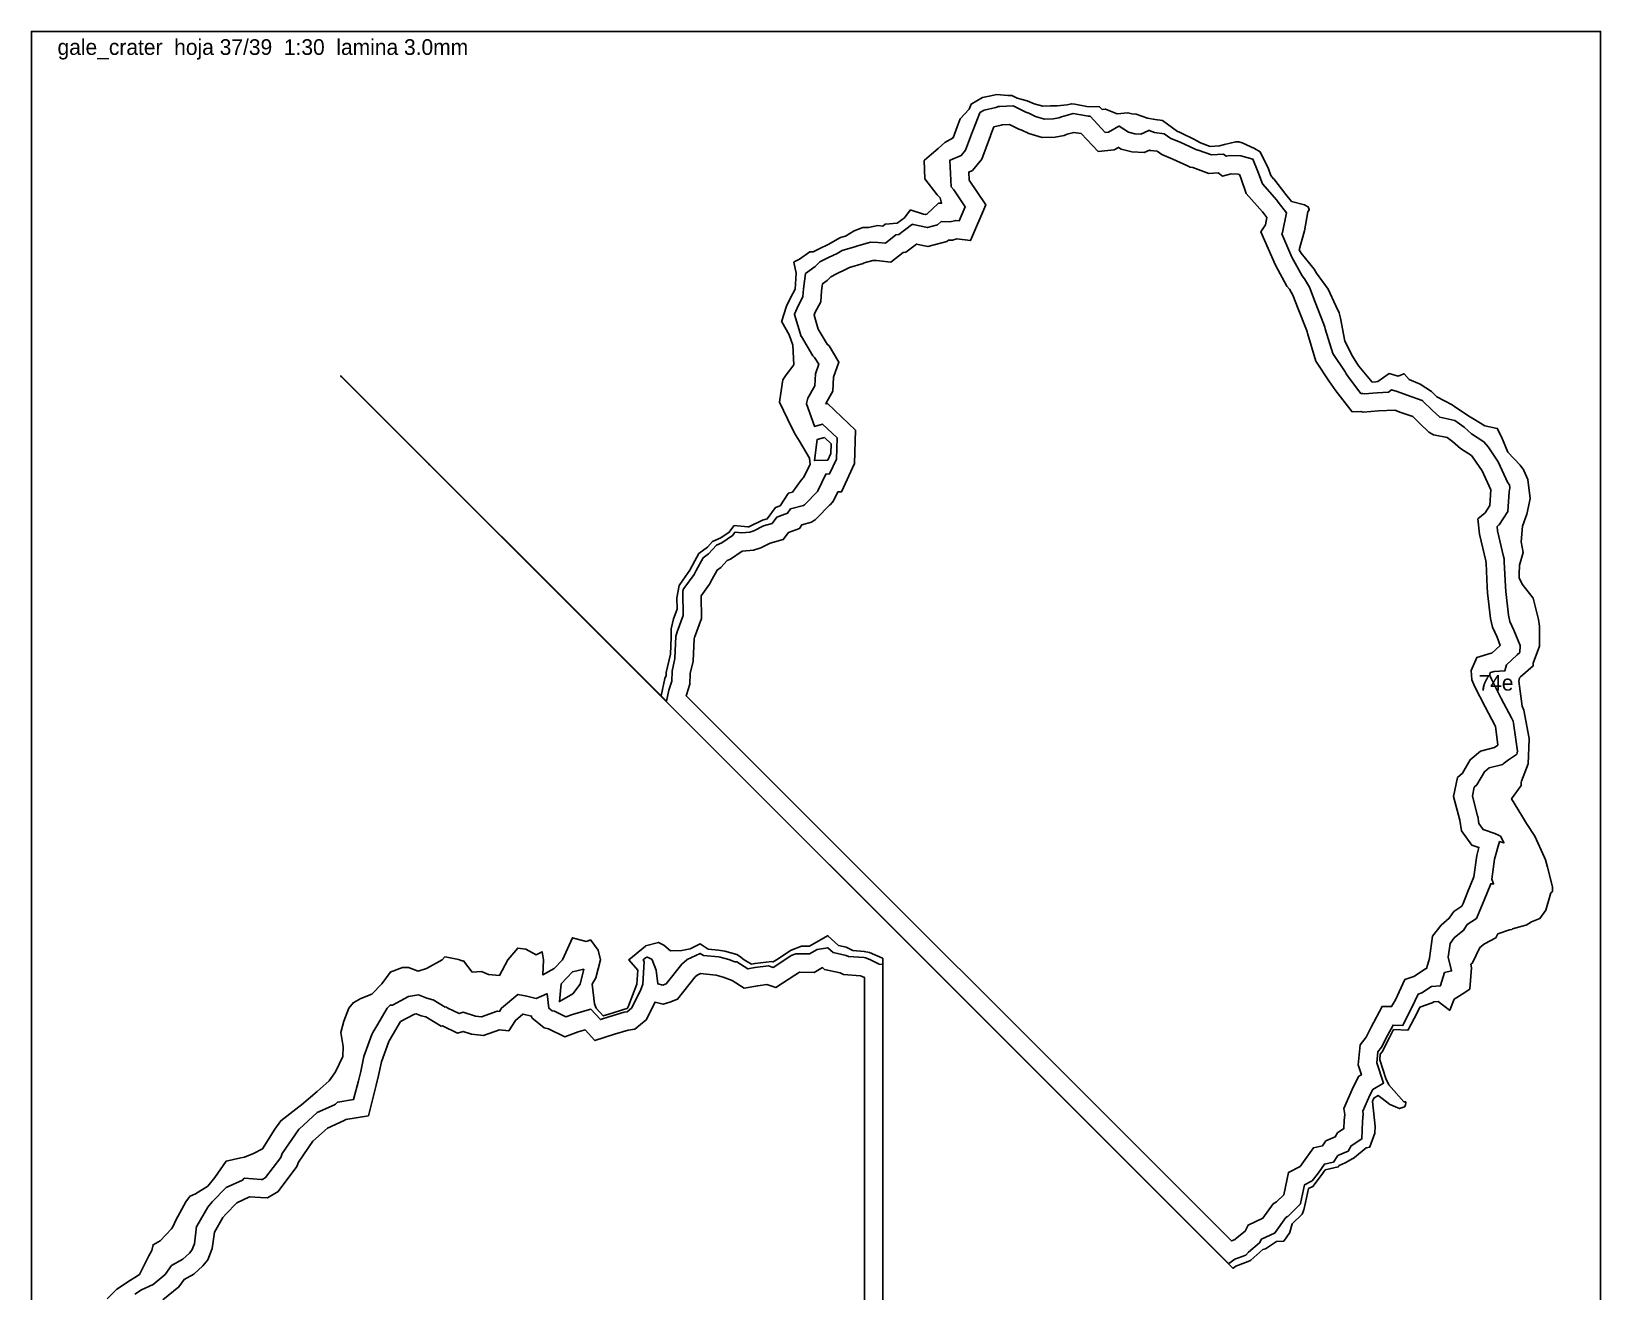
# Model space of a CAD drawing. Header units: millimetres. Extents: x 0 to 600, y 0 to 900.
# Drawn here: x 0 to 600, y 418 to 900 of the extents above; entities that cross this region are included whole.
import ezdxf
from ezdxf.enums import TextEntityAlignment as Align

# ---------------------------------------------------------------- set-up
doc = ezdxf.new("R2010")
doc.units = ezdxf.units.MM
for name, color, linetype in [('CORTE', 1, 'Continuous'), ('GRABADO', 5, 'Continuous'), ('HOJA', 8, 'Continuous')]:
    doc.layers.add(name, color=color, linetype=linetype)

msp = doc.modelspace()

# ---------------------------------------------------------------- linework, layer by layer
at = {"layer": 'CORTE'}
for points in [[(469.81, 853.93), (469.83, 853.91), (469.83, 853.9), (472.99, 847.4), (472.99, 847.4), (473.88, 844.86), (474.99, 843.6), (475, 843.6), (479.7, 837.6), (481.84, 834.89), (486.74, 833.64), (486.75, 833.64), (487.7, 833.13), (488.09, 832.93), (488.09, 832.92), (488.1, 832.92), (488.11, 832.91), (488.12, 832.89), (488.55, 831.83), (488.56, 831.83), (488.56, 831.82), (488.56, 831.81), (488.56, 831.8), (488.55, 831.78), (488.55, 831.77), (488.03, 830.97), (486.73, 823.76), (486.73, 823.76), (484.74, 816.39), (485.51, 815.17), (490.43, 809.03), (490.43, 809.03), (491.34, 807.5), (495.86, 801.36), (495.86, 801.36), (495.87, 801.36), (498.73, 794.99), (500.03, 792.42), (500.03, 792.42), (500.04, 792.41), (500.52, 790.28), (502.24, 781.52), (505.19, 775.77), (506.84, 773.06), (507.6, 772.01), (512.71, 765.9), (514.01, 766), (514.87, 766.04), (519.15, 769.13), (519.17, 769.14), (519.18, 769.14), (519.19, 769.15), (519.19, 769.15), (519.21, 769.14), (519.21, 769.14), (522.61, 768.18), (524.81, 769.01), (524.81, 769.01), (524.83, 769.01), (524.85, 769.01), (524.85, 769.01), (524.87, 769.01), (524.88, 769), (524.89, 768.99), (526.74, 766.8), (531.05, 765.05), (531.06, 765.05), (531.06, 765.05), (535.3, 762.26), (535.3, 762.26), (537.36, 760.26), (543.22, 757.11), (543.4, 757.08), (543.41, 757.08), (543.42, 757.07), (543.43, 757.07), (544.12, 756.56), (549.66, 752.78), (551.17, 751.95), (555.78, 749.19), (560.45, 748.16), (560.46, 748.16), (560.47, 748.15), (560.48, 748.15), (560.48, 748.15), (560.49, 748.13), (560.5, 748.12), (562.04, 744.94), (562.04, 744.93), (564.49, 739.03), (569.18, 734.12), (570.68, 732.13), (570.68, 732.13), (570.69, 732.11), (572.11, 728.56), (572.11, 728.56), (572.11, 728.55), (573.12, 721.42), (573.12, 721.42), (573.12, 721.4), (572.44, 718.34), (571.84, 715.34), (571.84, 715.34), (570.18, 710.73), (569.58, 704.77), (570.34, 700.75), (570.35, 700.74), (570.35, 700.72), (570.35, 700.72), (570.34, 700.71), (568.97, 695.85), (568.81, 692.41), (568.92, 691.04), (569.98, 688.61), (574.16, 683.23), (574.17, 683.22), (574.18, 683.21), (574.18, 683.2), (576.3, 675.08), (576.3, 675.08), (576.57, 672.49), (576.57, 672.49), (576.64, 664.86), (576.64, 664.85), (576.64, 664.85), (576.64, 664.84), (574.26, 658.35), (574.23, 657.41), (574.23, 657.41), (574.23, 657.39), (574.23, 657.38), (574.22, 657.37), (574.22, 657.36), (574.21, 657.35), (569.34, 653.09), (568.99, 652.75), (568.67, 651.47), (570.01, 641.93), (570.69, 640.43), (570.69, 640.43), (570.69, 640.42), (572.69, 629.59), (572.74, 629.38), (572.74, 629.36), (572.74, 629.36), (572.74, 629.36), (572.73, 629.29), (572.3, 619.91), (572.3, 619.9), (572.3, 619.89), (569.7, 613.21), (569.66, 612.69), (569.61, 611.58), (569.61, 611.58), (569.6, 611.56), (569.6, 611.55), (569.6, 611.55), (565.96, 606.55), (569.7, 600.18), (571.66, 597.01), (574.81, 592.18), (578.6, 584.06), (578.94, 583.2), (579.64, 580.35), (581.63, 572.79), (581.63, 572.78), (581.63, 572.77), (581.63, 571.15), (581.63, 571.15), (581.63, 571.13), (581.62, 571.12), (581.62, 571.12), (581.62, 571.11), (581.61, 571.1), (581.01, 570.5), (579, 563.9), (579, 563.89), (579, 563.88), (576.76, 560.75), (576.75, 560.75), (576.75, 560.74), (576.74, 560.73), (576.73, 560.73), (576.73, 560.73), (573.57, 559.39), (571.48, 558.13), (571.47, 558.12), (571.46, 558.12), (566.28, 556.83), (566.09, 556.58), (566.08, 556.57), (566.07, 556.57), (566.07, 556.56), (566.06, 556.56), (565.22, 556.33), (560.71, 554.8), (559.96, 553.34), (559.96, 553.33), (559.95, 553.33), (559.95, 553.32), (559.94, 553.31), (559.93, 553.31), (555.61, 551.04), (553.79, 549.63), (551.04, 543.79), (551.03, 543.79), (551.03, 543.78), (551.02, 543.77), (550.36, 543.25), (550.68, 541.82), (550.68, 541.81), (550.68, 541.81), (550, 533.77), (549.99, 533.76), (549.99, 533.75), (549.98, 533.74), (549.98, 533.73), (549.97, 533.72), (549.97, 533.72), (547.08, 531.78), (547.08, 531.78), (543.99, 529.86), (542.35, 525.68), (542.35, 525.68), (542.34, 525.67), (542.33, 525.66), (542.33, 525.65), (542.32, 525.65), (542.31, 525.64), (542.3, 525.64), (542.29, 525.64), (542.28, 525.63), (542.27, 525.64), (542.26, 525.64), (542.25, 525.64), (542.24, 525.65), (542.23, 525.65), (537.86, 529.02), (536.22, 528.86), (535.55, 528.41), (535.55, 528.41), (535.54, 528.41), (530.92, 526.81), (529.79, 524.38), (529.79, 524.37), (526.49, 518.46), (526.29, 518.01), (526.29, 518), (526.28, 518), (526.28, 517.99), (526.27, 517.98), (526.25, 517.97), (526.23, 517.97), (520.87, 518.21), (519.29, 515.15), (516.47, 509.76), (516.47, 509.76), (516.46, 509.75), (515.76, 508.83), (515.52, 506.66), (517.93, 499.49), (519, 497.09), (524.78, 490.6), (525.47, 490.56), (525.48, 490.56), (525.49, 490.56), (525.5, 490.55), (525.51, 490.55), (525.51, 490.54), (525.52, 490.54), (525.53, 490.53), (525.54, 490.52), (525.54, 490.5), (525.54, 490.49), (525.54, 490.48), (525.43, 489.33), (525.43, 489.32), (525.43, 489.31), (525.06, 488.67), (525.06, 488.66), (525.05, 488.65), (525.04, 488.65), (525.03, 488.64), (523.1, 488.03), (523.09, 488.02), (523.09, 488.02), (523.07, 488.02), (523.06, 488.03), (519.18, 489.77), (519.18, 489.78), (519.17, 489.78), (514.98, 493.01), (513.33, 492.06), (513.15, 491.72), (512.72, 490.75), (513.85, 481.2), (513.85, 481.19), (513.67, 478.6), (513.67, 478.59), (513.66, 478.59), (511.8, 473.35), (511.79, 473.34), (511.78, 473.33), (511.78, 473.33), (511.77, 473.32), (511.76, 473.32), (511.75, 473.31), (510.36, 473.02), (505.9, 469.35), (505.33, 468.95), (505.32, 468.94), (502.34, 467.25), (502.34, 467.25), (500.09, 466.26), (499.7, 465.71), (499.7, 465.71), (499.69, 465.7), (499.68, 465.7), (499.68, 465.69), (499.67, 465.69), (499.66, 465.69), (494.69, 464.62), (493.17, 462.4), (493.16, 462.4), (489.97, 458.25), (489.97, 458.25), (489.96, 458.24), (488.3, 457.4), (487.2, 452.13), (487.2, 452.13), (486.56, 449.32), (486.56, 449.31), (485.87, 447.61), (485.86, 447.6), (485.85, 447.59), (485.85, 447.59), (482.08, 443.92), (481.22, 440.71), (481.22, 440.7), (481.21, 440.69), (478.83, 437.3), (478.82, 437.3), (478.81, 437.28), (478.8, 437.28), (478.78, 437.27), (478.77, 437.27), (476.04, 437.17), (471.82, 434.41), (471.81, 434.4), (470.86, 434.09), (466.29, 430.1), (466.29, 430.1), (465.85, 429.83), (465.84, 429.82), (464.28, 429.2), (460.51, 427.77), (459.48, 427.04), (459.48, 427.04), (459.47, 427.03), (459.46, 427.03), (459.45, 427.03), (459.44, 427.02), (459.42, 427.03), (459.41, 427.03), (459.4, 427.04), (459.39, 427.04), (118.51, 767.92), (118.24, 768.19), (118.35, 768.29), (240.74, 645.9), (242.14, 652.53), (242.14, 652.54), (242.65, 653.69), (242.77, 654.81), (242.77, 654.81), (244.38, 661.81), (244.66, 668.13), (244.59, 671.45), (244.59, 671.46), (245.51, 675.31), (246.9, 679.01), (246.8, 683.35), (246.8, 683.36), (246.8, 683.37), (247.68, 688.09), (247.68, 688.1), (247.68, 688.11), (247.69, 688.11), (249.05, 690.17), (251.76, 693.9), (253.64, 697.46), (255.22, 700.29), (255.22, 700.3), (255.23, 700.31), (258.53, 702.79), (260.47, 704.93), (260.48, 704.93), (260.49, 704.94), (263.67, 706.31), (266.84, 708.42), (268.62, 710.95), (268.63, 710.96), (268.65, 710.97), (268.66, 710.97), (268.67, 710.97), (268.67, 710.97), (268.68, 710.97), (273.93, 710.5), (274.35, 710.53), (274.55, 710.6), (279.59, 713.11), (279.59, 713.12), (279.6, 713.12), (281.38, 713.61), (284.51, 717.92), (284.51, 717.92), (284.52, 717.93), (284.52, 717.93), (284.52, 717.94), (284.53, 717.94), (284.54, 717.94), (286.28, 718.57), (289.36, 723.31), (289.37, 723.32), (289.38, 723.33), (289.39, 723.34), (289.4, 723.34), (289.41, 723.34), (290.96, 723.75), (294.29, 728.34), (294.29, 728.34), (295.2, 729.33), (297.79, 734.37), (297.56, 736.75), (293.64, 743.25), (291.74, 746.28), (291.74, 746.28), (289.08, 751.8), (286.01, 758.15), (286.01, 758.16), (286, 758.18), (286, 758.19), (286.65, 762.51), (286.65, 762.51), (287.37, 766.69), (287.37, 766.69), (287.38, 766.7), (287.38, 766.71), (287.38, 766.72), (288.6, 768.59), (291.49, 772.44), (291.08, 780.02), (289.77, 783.97), (286.88, 788.88), (286.87, 788.88), (286.87, 788.9), (286.87, 788.92), (286.87, 788.93), (288.78, 794.87), (288.78, 794.87), (290.09, 797.85), (290.09, 797.86), (292.05, 801.45), (292.44, 807.58), (291.57, 811.75), (291.57, 811.76), (291.57, 811.77), (291.57, 811.77), (291.57, 811.78), (291.58, 811.79), (291.59, 811.81), (291.59, 811.82), (291.6, 811.83), (293.63, 812.91), (297.67, 815.63), (297.68, 815.63), (297.7, 815.64), (297.7, 815.64), (298.88, 815.69), (302.03, 817.2), (304.12, 818.25), (304.12, 818.25), (304.65, 818.51), (309.33, 821.19), (309.34, 821.19), (309.34, 821.19), (309.35, 821.19), (311.29, 821.74), (314.61, 823.66), (314.62, 823.67), (317.94, 824.96), (317.94, 824.96), (317.95, 824.96), (317.96, 824.96), (320.07, 825.02), (323.65, 825.71), (323.65, 825.71), (323.66, 825.71), (325.61, 825.5), (326.5, 826.21), (326.51, 826.22), (326.52, 826.22), (326.53, 826.23), (326.54, 826.23), (326.54, 826.23), (331.07, 826.66), (333.83, 828.73), (335.95, 831.67), (335.96, 831.68), (335.97, 831.68), (335.97, 831.69), (335.98, 831.69), (336, 831.7), (336.01, 831.7), (336.02, 831.7), (341.14, 830.06), (341.89, 829.91), (342.41, 830.04), (346.85, 834.27), (346.85, 834.28), (346.86, 834.28), (346.87, 834.29), (346.88, 834.29), (346.89, 834.29), (347.99, 834.27), (347.45, 836.35), (346.37, 837.52), (346.36, 837.53), (341.56, 843.55), (341.56, 843.56), (341.55, 843.57), (341.55, 843.59), (341.42, 850.64), (341.42, 850.65), (341.42, 850.66), (341.42, 850.67), (341.43, 850.68), (341.43, 850.69), (341.44, 850.7), (344.19, 853.07), (346.76, 855.25), (349.2, 857.45), (349.21, 857.45), (349.21, 857.45), (352.5, 859.34), (353.94, 863.5), (353.94, 863.5), (355.11, 866.56), (355.11, 866.57), (355.12, 866.58), (358.62, 870.3), (359.35, 872.17), (359.36, 872.18), (359.36, 872.19), (359.37, 872.2), (359.38, 872.2), (359.38, 872.21), (363.66, 874.69), (363.67, 874.7), (366.23, 875.25), (366.23, 875.25), (369.15, 875.81), (369.15, 875.81), (369.15, 875.81), (369.16, 875.81), (373.39, 875.44), (374.82, 875.53), (374.83, 875.53), (374.83, 875.53), (374.84, 875.53), (374.85, 875.52), (376.86, 874.52), (380.77, 873.4), (383.4, 872.32), (386.67, 871.35), (389.72, 871.5), (389.72, 871.5), (392.26, 871.49), (396.02, 871.88), (397.75, 872.34), (397.76, 872.34), (397.78, 872.34), (398.94, 872.15), (403.55, 871.31), (408.4, 871.15), (408.4, 871.15), (408.41, 871.15), (408.42, 871.14), (408.43, 871.14), (408.43, 871.13), (408.44, 871.13), (409.36, 870.15), (410.63, 870.29), (410.64, 870.29), (410.65, 870.29), (410.66, 870.29), (410.66, 870.29), (415.21, 868.42), (419.24, 868.9), (419.25, 868.91), (419.26, 868.9), (419.26, 868.9), (419.26, 868.9), (420.82, 868.48), (422.4, 868.4), (422.4, 868.4), (422.41, 868.4), (422.41, 868.4), (426.7, 866.77), (429.74, 866.29), (432.43, 865.94), (432.44, 865.94), (432.45, 865.93), (432.46, 865.93), (438.28, 861.7), (438.69, 861.54), (439.53, 861.15), (444.72, 858.65), (444.73, 858.65), (447.01, 857.34), (450.71, 855.98), (454.28, 856.21), (456.2, 856.73), (460.52, 857.81), (460.53, 857.81), (460.54, 857.81), (461.7, 857.77), (461.71, 857.77), (461.71, 857.77), (462.95, 857.43), (462.96, 857.43), (462.96, 857.43), (467.71, 855.21), (467.72, 855.21), (469.8, 853.93), (469.81, 853.93)], [(461.41, 845.39), (458.74, 845.48), (455.46, 844.65), (453.72, 845.88), (450.14, 845.65), (444.09, 847.88), (443.02, 848.11), (441.75, 848.7), (436.44, 851.18), (432.23, 852.89), (430.49, 854.15), (427.77, 854.5), (427.55, 854.58), (425.5, 853.66), (420.8, 853.89), (416.64, 855.01), (415.66, 855.62), (413.99, 854.71), (407.9, 854.01), (401.41, 860.93), (398.63, 861.38), (396.07, 860.7), (394.86, 860.2), (391.5, 859.6), (386.52, 859.36), (381.32, 860.9), (378.71, 862.28), (377.6, 862.63), (373.95, 864.44), (371.16, 864.27), (370.83, 864.13), (368.05, 863.54), (366.72, 860.15), (366.71, 860.08), (363.35, 851.07), (359.81, 846.79), (358.42, 846.21), (358.56, 843.15), (364.93, 833.6), (359.13, 819.97), (353.88, 820.62), (352.16, 820.18), (350.6, 820.2), (349.99, 819.62), (342.73, 817.78), (338.49, 818.67), (334.33, 815.56), (333.29, 815.45), (328.66, 811.75), (323.16, 812.33), (321.74, 812.35), (318.36, 811.42), (318.04, 811.24), (312.76, 809.75), (311.29, 808.9), (307.85, 807.28), (305.63, 806.16), (304.28, 804.75), (302.53, 803.46), (302.16, 800.81), (301.88, 796.52), (299.61, 792.34), (299.25, 791.45), (300.85, 786.15), (304.31, 780.36), (304.99, 779.73), (308.74, 773.49), (306.71, 767.71), (306.46, 762.41), (303.81, 757.66), (303.86, 757.51), (304.45, 757.67), (315.12, 747.48), (314.76, 734.79), (309.81, 723.96), (308.29, 723.89), (306.74, 720.52), (305.52, 719), (305.22, 718.77), (300.34, 713.79), (299.81, 713.38), (298.22, 712.25), (294.61, 711.29), (293.72, 709.93), (289.43, 708.38), (287.46, 705.67), (282.43, 704.27), (278.93, 702.53), (276.13, 701.53), (271.76, 701.17), (267.3, 698.21), (266.07, 697.68), (263.64, 695), (262.25, 693.96), (260.3, 690.46), (259.32, 688.59), (256.08, 684.13), (256.28, 675.47), (253.56, 668.22), (253.4, 667.65), (253.4, 667.65), (253.02, 659.18), (251.93, 654.41), (251.78, 650.3), (250.5, 646.28), (250.42, 645.91), (458.92, 437.41), (460.22, 437.9), (460.44, 438.16), (464.04, 441.16), (465.19, 443.38), (470.91, 446.11), (474.79, 451.57), (476.06, 452.33), (478.85, 455.03), (480.64, 463.61), (485.09, 465.87), (486.42, 467.6), (490.17, 473.06), (493.67, 473.83), (494.94, 475.64), (498.54, 477.24), (499.39, 478.75), (501.87, 480.36), (502, 483.53), (502.15, 485.71), (501.87, 488.12), (505.38, 496.21), (507.6, 500.39), (508.54, 500.95), (507.27, 504.76), (508.1, 512.45), (510.3, 515.31), (512.31, 519.15), (516.43, 527.13), (520.07, 527.01), (521.51, 529.59), (525.12, 537.38), (528.57, 538.58), (532.99, 541.5), (533.45, 541.55), (534.63, 545.45), (534.6, 545.55), (535.74, 553.98), (539, 558.17), (542.15, 560.79), (543.93, 563.42), (546.94, 565.46), (547.4, 566.49), (548.95, 570.35), (551.51, 576.65), (552.61, 584.82), (553.47, 587.91), (550.72, 588.83), (546.84, 594.26), (546.14, 598.33), (543.78, 607.37), (545.24, 614.62), (547.18, 616.35), (550.13, 621.44), (554.11, 624.77), (559.43, 626.09), (560.65, 627.02), (560.76, 627.1), (559.76, 634.16), (559.67, 634.38), (555.8, 641.62), (551.89, 649.29), (550.75, 652), (550.56, 655.54), (552.72, 660.55), (558.11, 662.18), (558.46, 662.2), (561.64, 665.14), (560.4, 668.28), (558.67, 672.11), (557.88, 675.52), (556.72, 685.24), (556.63, 687.42), (556.18, 696.67), (556.13, 697.27), (556.08, 697.49), (553.73, 707.73), (553.02, 713.52), (555.84, 715.91), (557.64, 718.7), (558.03, 724.65), (554.73, 731.95), (551.32, 736.93), (550.64, 737.78), (546.37, 740.53), (543.42, 743.14), (541.32, 744.68), (536.11, 745.76), (534.29, 746.73), (530.78, 750.15), (528.16, 752.68), (523.63, 754.23), (521.26, 755.14), (515.05, 754.83), (509.18, 754.37), (508.3, 754.56), (504.97, 754.52), (498.8, 762.51), (496.93, 765.11), (496.38, 766.01), (491.17, 773.83), (487.88, 784.56), (487.78, 785.06), (487.49, 785.89), (484.39, 793.85), (482.35, 799.08), (480.99, 801.36), (480.01, 802.59), (475.68, 810.58), (470.07, 823.37), (471.85, 825.95), (472.44, 828.81), (471.25, 830.32), (470.76, 830.93), (464.51, 838.04), (462.45, 843.93), (461.88, 845.26), (461.41, 845.39)], [(303.25, 744.68), (300.42, 743.86), (299.4, 735.88), (304.47, 735.99), (305.65, 738.56), (305.75, 742.29), (303.25, 744.68)]]:
    msp.add_lwpolyline(points, close=True, dxfattribs=at)
for points in [[(29.01, 415.31), (32.61, 418.92), (32.61, 418.93), (32.61, 418.93), (37.92, 422.38), (37.92, 422.38), (39.59, 423.44), (41.29, 424.58), (44.97, 431.74), (46.05, 433.81), (46.53, 435.88), (46.53, 435.88), (46.53, 435.89), (46.54, 435.91), (46.55, 435.92), (46.56, 435.93), (46.56, 435.93), (49.27, 437.46), (53.51, 442.01), (54.16, 443.08), (55.23, 445.38), (55.23, 445.38), (59.06, 452.34), (59.06, 452.35), (60.48, 454.33), (60.49, 454.34), (60.5, 454.35), (60.5, 454.35), (62.79, 455.41), (67.46, 458.32), (70.19, 461.61), (74.42, 467.86), (74.42, 467.87), (74.43, 467.87), (74.44, 467.88), (74.45, 467.89), (74.46, 467.89), (80.12, 469.16), (81.43, 469.45), (84.88, 470.9), (88.37, 472.59), (93.09, 480.13), (95.33, 483.39), (95.34, 483.4), (95.34, 483.4), (101.1, 487.78), (102.29, 488.69), (102.29, 488.7), (103.27, 489.41), (109.29, 494.56), (113.85, 498.66), (116.24, 502.02), (119.06, 507.89), (119.17, 511.77), (118.27, 517.12), (118.27, 517.14), (119.46, 521.44), (119.46, 521.44), (121.4, 526.42), (121.41, 526.43), (123.22, 528.6), (123.22, 528.61), (123.24, 528.62), (126.01, 530.13), (130.2, 531.81), (133.98, 535.7), (137.16, 540.12), (137.17, 540.13), (137.18, 540.14), (137.18, 540.14), (137.19, 540.14), (141.92, 542), (141.92, 542.01), (141.94, 542.01), (144.19, 542.01), (144.2, 542.01), (144.21, 542.01), (144.21, 542.01), (147.86, 540.6), (151.13, 541.55), (157, 544.97), (158.08, 546.02), (158.09, 546.02), (158.09, 546.02), (158.11, 546.03), (158.12, 546.03), (158.12, 546.03), (158.13, 546.03), (158.14, 546.03), (158.83, 545.9), (163.34, 544.98), (163.35, 544.98), (164.73, 544.49), (165.09, 544.57), (165.09, 544.57), (165.11, 544.57), (165.12, 544.57), (165.12, 544.57), (165.13, 544.57), (165.14, 544.57), (165.15, 544.56), (165.16, 544.55), (165.16, 544.55), (168.51, 540.21), (172.07, 540.39), (172.08, 540.39), (172.09, 540.39), (174.82, 539.35), (179, 538.98), (182.2, 544.95), (182.21, 544.96), (182.21, 544.96), (185.96, 549.42), (185.96, 549.43), (185.97, 549.43), (185.98, 549.44), (185.99, 549.44), (186, 549.44), (186, 549.44), (186.01, 549.44), (186.02, 549.44), (189.06, 549.02), (189.07, 549.02), (189.07, 549.02), (189.08, 549.02), (189.09, 549.02), (192.98, 546.87), (195.24, 548.02), (195.25, 548.02), (195.25, 548.02), (195.26, 548.02), (195.26, 548.02), (195.28, 548.02), (195.28, 548.02), (195.29, 548.02), (195.3, 548.02), (195.31, 548.01), (195.32, 548.01), (195.33, 548), (195.33, 547.99), (195.34, 547.98), (195.34, 547.97), (195.82, 544.92), (195.82, 544.92), (195.82, 544.91), (195.6, 539.16), (199.91, 541.58), (203.07, 544.95), (206.86, 553.33), (206.86, 553.34), (206.86, 553.34), (206.86, 553.35), (206.87, 553.36), (206.88, 553.36), (206.89, 553.37), (206.9, 553.37), (206.91, 553.37), (206.93, 553.37), (206.93, 553.37), (206.94, 553.37), (212.16, 551.94), (213.87, 552.52), (213.88, 552.52), (213.89, 552.52), (213.9, 552.52), (213.91, 552.52), (213.92, 552.52), (213.93, 552.51), (213.94, 552.51), (213.95, 552.49), (216.68, 548.58), (216.68, 548.58), (216.69, 548.57), (216.69, 548.55), (217.57, 544.93), (217.57, 544.92), (217.57, 544.9), (215.79, 538.05), (215.79, 538.04), (215.78, 538.04), (214.36, 535.64), (215.27, 528.13), (215.96, 526.43), (218.64, 523.49), (220.84, 524.19), (227.73, 526.35), (227.73, 526.35), (227.74, 526.35), (227.81, 526.36), (227.91, 526.44), (228.15, 526.93), (231.51, 535.67), (231.82, 541.02), (228.38, 544.86), (228.37, 544.87), (228.37, 544.87), (228.37, 544.88), (228.36, 544.89), (228.36, 544.9), (228.36, 544.92), (228.37, 544.94), (228.37, 544.95), (228.38, 544.96), (234.76, 550.19), (234.76, 550.2), (234.78, 550.21), (239.75, 551.57), (239.76, 551.57), (239.77, 551.57), (239.78, 551.57), (239.79, 551.57), (239.8, 551.57), (241.82, 550.52), (241.82, 550.52), (241.82, 550.52), (244.35, 548.37), (248.74, 548.49), (251.88, 549.18), (255.69, 550.98), (255.71, 550.99), (255.72, 550.99), (255.73, 550.99), (255.73, 550.99), (255.74, 550.99), (255.76, 550.98), (258.78, 549.02), (262.7, 548.64), (265.13, 548.21), (265.14, 548.21), (269.68, 546.96), (269.69, 546.95), (270.75, 546.37), (270.75, 546.37), (272.59, 544.97), (275.31, 543.21), (276.62, 543.46), (276.62, 543.46), (283.08, 544.3), (283.09, 544.3), (283.1, 544.3), (283.59, 544.14), (284.84, 544.95), (284.84, 544.95), (290.53, 548.55), (290.54, 548.55), (294.47, 550.2), (294.48, 550.2), (294.49, 550.2), (294.5, 550.2), (297.52, 550.16), (304.41, 554.14), (304.41, 554.15), (304.43, 554.15), (304.5, 554.16), (304.51, 554.17), (304.53, 554.17), (304.54, 554.16), (304.55, 554.16), (304.56, 554.15), (304.56, 554.15), (308.61, 550.37), (311.5, 549.77), (311.51, 549.77), (314.12, 548.46), (318.46, 548.16), (318.46, 548.16), (320.5, 547.68), (320.5, 547.68), (320.51, 547.68), (325.46, 545.55), (325.46, 545.55), (325.47, 545.55), (325.48, 545.54), (325.48, 545.53), (325.49, 545.53), (325.49, 545.52), (325.5, 545.51), (325.5, 545.5), (325.5, 545.49), (325.5, 13.38)], [(318.5, 237.58), (318.5, 538.21), (317.7, 538.57), (317.07, 538.84), (310.52, 539.29), (309.19, 539.96), (303.26, 541.19), (302.46, 541.92), (299.36, 540.13), (293.66, 540.21), (291.88, 539.08), (284.62, 534.33), (281.15, 535.46), (277.71, 535.01), (272.53, 534.05), (267.91, 537), (264.49, 538.33), (261.86, 539.06), (261.76, 539.08), (255.8, 539.66), (254.53, 539.06), (253.78, 538.41), (247.07, 529.89), (244.07, 528.71), (241.51, 527.93), (238.48, 528.75), (235.09, 521.94), (230.67, 518.39), (228.17, 518.06), (222.95, 516.43), (215.46, 514.04), (211.69, 518.09), (209.05, 517.34), (204, 515.49), (197.7, 518.54), (196.07, 518.87), (191.33, 522.77), (191.25, 523.38), (187.98, 524.14), (187.94, 524.15), (185.12, 521.77), (182.57, 517.78), (178.99, 518.16), (172.85, 515.96), (168.3, 516.53), (165.12, 517.52), (162.96, 516.82), (157.17, 519.68), (156.63, 519.61), (150.85, 523.07), (149.03, 523.52), (147.18, 524.27), (146.44, 524.14), (141.12, 521.31), (138.08, 516.09), (136.78, 513.96), (136.69, 513.74), (133.87, 505.96), (132.76, 500.72), (131.87, 496.94), (128.84, 485.28), (120.18, 483.9), (119.61, 483.42), (113.16, 480.57), (107.61, 475.51), (102.15, 467.58), (101.52, 465.91), (94.31, 456.33), (90.23, 453.87), (87.56, 453.97), (83.38, 454.23), (78.53, 451.98), (74.31, 447.69), (73.22, 446.33), (69.96, 440.76), (69.17, 434.55), (67.46, 430.18), (65.53, 427.91), (62.07, 424.75), (58.37, 422.67), (56.42, 419.8), (50.32, 414.82)]]:
    msp.add_lwpolyline(points, dxfattribs=at)
at = {"layer": 'GRABADO'}
for points in [[(467, 851.12), (467.01, 851.11), (467.02, 851.1), (467.02, 851.09), (467.03, 851.09), (468.98, 846.45), (470.66, 841.64), (476.15, 835.41), (476.15, 835.41), (476.75, 834.64), (479.94, 830.59), (479.95, 830.58), (479.95, 830.57), (479.96, 830.56), (479.96, 830.56), (479.96, 830.55), (479.96, 830.54), (478.42, 823.14), (478.42, 823.13), (478.41, 823.12), (478.41, 823.12), (478.05, 822.6), (481.98, 813.66), (485.86, 806.48), (486.76, 805.36), (486.76, 805.36), (488.66, 802.16), (488.66, 802.16), (490.92, 796.4), (494.05, 788.33), (494.55, 786.93), (494.55, 786.92), (494.68, 786.27), (497.56, 776.86), (502.29, 769.77), (502.29, 769.77), (502.77, 768.98), (504.41, 766.7), (508.38, 761.56), (509.01, 761.56), (509.01, 761.57), (509.02, 761.56), (509.66, 761.43), (514.6, 761.82), (518.88, 762.03), (520.04, 762.87), (520.05, 762.87), (520.06, 762.88), (520.07, 762.88), (520.08, 762.88), (520.1, 762.88), (522.19, 762.28), (526.02, 760.81), (531.83, 758.82), (531.83, 758.82), (531.84, 758.82), (531.94, 758.77), (531.95, 758.76), (531.96, 758.75), (535.65, 755.17), (538.47, 752.44), (538.52, 752.41), (544.24, 751.23), (544.24, 751.23), (544.25, 751.23), (544.25, 751.22), (544.26, 751.22), (547.83, 748.59), (550.61, 746.13), (555.38, 743.06), (555.38, 743.05), (555.39, 743.04), (556.95, 741.12), (556.95, 741.11), (560.85, 735.39), (560.85, 735.39), (560.86, 735.38), (564.53, 727.28), (565.16, 726.61), (565.16, 726.61), (565.16, 726.6), (565.17, 726.59), (565.17, 726.58), (565.18, 726.58), (565.33, 725.47), (565.33, 725.47), (565.33, 725.46), (565.33, 725.45), (565, 723.95), (564.51, 716.42), (564.51, 716.41), (564.5, 716.4), (564.5, 716.39), (564.5, 716.39), (561.15, 711.24), (561.15, 711.23), (561.14, 711.23), (560.43, 710.62), (560.63, 708.94), (562.88, 699.12), (563.09, 698.3), (563.09, 698.3), (563.09, 698.29), (563.08, 698.14), (563.17, 697.12), (563.62, 687.74), (563.7, 685.81), (564.78, 676.73), (565.33, 674.36), (566.85, 671.01), (569.18, 665.11), (569.18, 665.1), (569.18, 665.09), (569.13, 662.51), (569.12, 662.5), (569.12, 662.49), (569.12, 662.48), (569.11, 662.47), (568.14, 661.62), (563.98, 657.76), (563.41, 655.49), (563.41, 655.48), (563.4, 655.46), (563.4, 655.45), (563.38, 655.44), (563.36, 655.43), (563.35, 655.42), (559.35, 655.24), (557.86, 654.79), (557.64, 654.28), (557.67, 653.6), (558.24, 652.25), (562.01, 644.86), (565.95, 637.47), (566.5, 636.25), (566.5, 636.24), (566.51, 636.24), (566.66, 635.43), (566.66, 635.43), (568.16, 624.78), (568.16, 624.78), (568.16, 624.77), (568.13, 624.08), (568.12, 624.07), (568.12, 624.06), (567.91, 623.52), (567.91, 623.52), (567.9, 623.51), (567.9, 623.5), (567.89, 623.49), (564.77, 621.36), (562.79, 619.83), (562.61, 619.66), (562.61, 619.65), (562.6, 619.65), (562.59, 619.64), (557.35, 618.36), (555.56, 616.87), (552.68, 611.88), (552.67, 611.87), (552.66, 611.86), (551.64, 610.95), (550.96, 607.58), (552.99, 599.81), (553, 599.8), (553.47, 597.02), (555.09, 594.75), (559.52, 593.27), (559.53, 593.27), (561, 592.64), (561.69, 592.21), (561.7, 592.2), (561.71, 592.19), (561.71, 592.19), (561.72, 592.19), (563.04, 589.76), (563.05, 589.75), (563.05, 589.74), (563.05, 589.73), (563.05, 589.72), (563.05, 589.71), (563.05, 589.7), (563.05, 589.69), (563.04, 589.68), (563.04, 589.68), (563.03, 589.67), (563.02, 589.66), (563, 589.65), (563, 589.65), (562.98, 589.65), (562.97, 589.65), (562.96, 589.65), (561.35, 590.13), (559.49, 583.42), (558.46, 575.79), (559.05, 574.03), (559.06, 574.02), (559.06, 574.02), (559.06, 574), (559.06, 573.99), (559.06, 573.99), (559.05, 573.98), (559.05, 573.97), (559.05, 573.97), (559.04, 573.96), (559.03, 573.95), (559.02, 573.94), (559.02, 573.94), (559, 573.93), (558.99, 573.93), (558.99, 573.93), (558.98, 573.93), (558, 574.01), (555.44, 567.73), (553.85, 563.76), (553.85, 563.76), (552.53, 560.78), (552.52, 560.77), (552.52, 560.77), (552.51, 560.76), (552.51, 560.76), (552.5, 560.75), (548.96, 558.37), (547.39, 556.05), (547.38, 556.04), (544.06, 553.27), (542.42, 551.17), (541.72, 545.95), (543.04, 540.75), (543.04, 540.74), (543.04, 540.73), (543.04, 540.72), (543.04, 540.71), (543.04, 540.7), (543.03, 540.69), (543.01, 540.67), (543, 540.67), (542.99, 540.66), (542.99, 540.66), (540.31, 540.03), (538.81, 535.07), (538.81, 535.07), (538.8, 535.06), (538.8, 535.05), (538.79, 535.04), (538.78, 535.04), (538.77, 535.03), (538.76, 535.03), (538.75, 535.03), (535.4, 534.7), (531.7, 532.26), (531.69, 532.25), (531.69, 532.25), (530.22, 531.75), (527.75, 526.41), (525.85, 523.01), (524.44, 519.86), (524.43, 519.85), (524.43, 519.85), (524.43, 519.84), (524.42, 519.83), (524.4, 519.83), (524.38, 519.82), (524.37, 519.82), (520.62, 519.99), (518.52, 515.92), (516.22, 511.53), (516.21, 511.52), (516.21, 511.52), (514.85, 509.74), (514.39, 505.53), (516.98, 497.8), (516.98, 497.8), (516.98, 497.79), (516.99, 497.78), (516.99, 497.77), (516.98, 497.76), (516.98, 497.76), (516.98, 497.75), (516.97, 497.74), (516.97, 497.73), (516.96, 497.72), (516.96, 497.72), (516.95, 497.72), (512.86, 495.37), (511.7, 493.17), (509.04, 487.07), (509.18, 485.87), (509.18, 485.87), (508.99, 483.14), (508.72, 476.47), (508.71, 476.46), (508.71, 476.45), (508.71, 476.45), (508.71, 476.44), (508.7, 476.43), (508.7, 476.43), (508.69, 476.42), (508.68, 476.41), (504.65, 473.82), (503.5, 471.78), (503.49, 471.77), (503.49, 471.76), (503.48, 471.76), (503.48, 471.76), (503.47, 471.75), (499.55, 470.03), (497.83, 467.58), (497.83, 467.58), (497.82, 467.57), (497.81, 467.56), (497.81, 467.56), (497.8, 467.56), (497.79, 467.56), (494.38, 466.82), (492.08, 463.48), (492.08, 463.48), (489.68, 460.35), (489.67, 460.35), (489.66, 460.34), (486.81, 458.89), (485.3, 451.67), (485.3, 451.66), (485.29, 451.66), (485.29, 451.65), (485.29, 451.65), (484.79, 451.04), (484.79, 451.04), (480.35, 446.74), (480.34, 446.74), (480.33, 446.73), (479.64, 446.32), (475.59, 440.62), (475.59, 440.62), (475.58, 440.61), (475.54, 440.57), (475.53, 440.56), (475.52, 440.56), (470.32, 438.07), (469.6, 436.68), (469.6, 436.68), (469.59, 436.67), (469.58, 436.66), (465.39, 433.17), (464.4, 432), (464.39, 432), (464.38, 431.99), (464.37, 431.99), (464.37, 431.98), (460.14, 430.38), (457.8, 428.72), (457.8, 428.72), (457.79, 428.71), (457.78, 428.71), (457.77, 428.71), (457.76, 428.7), (457.74, 428.71), (457.73, 428.71), (457.72, 428.72), (457.71, 428.72), (152.16, 734.27), (151.9, 734.53), (152, 734.64), (242.82, 643.82), (243.72, 648.07), (244.82, 651.51), (244.96, 655.33), (244.96, 655.33), (244.96, 655.34), (246.06, 660.13), (246.44, 668.65), (246.44, 668.66), (246.44, 668.66), (246.63, 669.42), (246.63, 669.42), (246.89, 670.38), (246.89, 670.38), (249.25, 676.66), (249.04, 685.6), (249.04, 685.61), (249.04, 685.62), (249.22, 686.55), (249.22, 686.55), (249.22, 686.56), (249.23, 686.57), (249.49, 686.97), (249.49, 686.97), (253.36, 692.3), (254.15, 693.8), (254.15, 693.8), (256.86, 698.66), (256.86, 698.66), (256.87, 698.67), (256.88, 698.68), (258.9, 700.19), (261.9, 703.5), (261.91, 703.51), (261.92, 703.51), (263.94, 704.39), (268.11, 707.15), (268.98, 708.39), (268.98, 708.39), (268.98, 708.4), (269, 708.4), (269, 708.41), (269.01, 708.41), (269.02, 708.42), (269.04, 708.42), (271.62, 708.18), (274.64, 708.43), (276.18, 708.98), (279.91, 710.84), (279.92, 710.84), (283.23, 711.76), (285.03, 714.23), (285.03, 714.24), (285.04, 714.24), (285.05, 714.25), (285.06, 714.26), (289.13, 715.71), (290.21, 717.37), (290.22, 717.38), (290.23, 717.39), (290.24, 717.39), (290.24, 717.39), (295.19, 718.69), (295.62, 718.99), (295.67, 719.03), (300.53, 723.98), (300.54, 723.99), (300.54, 723.99), (300.55, 724), (300.74, 724.23), (303.7, 730.67), (303.71, 730.67), (303.71, 730.68), (303.73, 730.7), (303.74, 730.7), (303.74, 730.7), (303.75, 730.71), (303.75, 730.71), (303.76, 730.71), (303.77, 730.71), (305.21, 730.74), (307.8, 736.41), (308.04, 744.57), (302.52, 749.83), (299.46, 748.95), (299.45, 748.95), (299.44, 748.95), (299.44, 748.95), (299.43, 748.95), (299.42, 748.95), (299.41, 748.95), (299.4, 748.96), (299.39, 748.97), (299.38, 748.98), (299.37, 748.99), (299.37, 748.99), (296.43, 757.59), (296.43, 757.6), (296.43, 757.62), (296.43, 757.62), (296.43, 757.63), (296.43, 757.64), (296.93, 759.7), (296.93, 759.71), (296.94, 759.72), (299.54, 764.39), (299.77, 769.06), (299.77, 769.07), (299.77, 769.08), (301.05, 772.7), (299.49, 775.28), (298.82, 775.92), (298.81, 775.92), (298.81, 775.93), (298.8, 775.93), (294.4, 783.3), (294.4, 783.31), (294.39, 783.31), (291.84, 791.76), (291.84, 791.77), (291.84, 791.77), (291.84, 791.78), (291.84, 791.79), (291.84, 791.79), (291.84, 791.8), (293.26, 795.33), (293.26, 795.33), (295, 798.51), (295.19, 801.53), (296.01, 807.34), (296.01, 807.35), (296.02, 807.37), (296.02, 807.38), (296.03, 807.39), (299.65, 810.03), (301.41, 811.87), (301.42, 811.87), (301.43, 811.88), (304.78, 813.57), (304.78, 813.57), (308.05, 815.11), (310.03, 816.25), (310.03, 816.25), (310.04, 816.25), (315.29, 817.74), (315.43, 817.82), (315.44, 817.82), (315.44, 817.82), (315.95, 818.02), (315.96, 818.02), (320.86, 819.37), (320.86, 819.37), (320.87, 819.37), (320.87, 819.37), (323.6, 819.32), (323.6, 819.32), (326.53, 819.01), (330.52, 822.21), (330.54, 822.22), (330.55, 822.22), (331.68, 822.33), (336.57, 825.99), (336.72, 826.19), (336.73, 826.2), (336.74, 826.21), (336.76, 826.22), (336.77, 826.22), (336.78, 826.22), (336.8, 826.22), (336.8, 826.22), (337.18, 826.1), (342.58, 824.97), (346.49, 825.96), (347.83, 827.24), (347.84, 827.24), (347.85, 827.25), (347.86, 827.25), (347.87, 827.26), (347.88, 827.26), (351.33, 827.19), (353.43, 827.72), (353.44, 827.73), (353.44, 827.73), (353.45, 827.73), (354.75, 827.56), (357.01, 832.86), (352.68, 839.35), (351.67, 840.56), (351.67, 840.56), (351.67, 840.57), (351.66, 840.58), (351.66, 840.59), (351.66, 840.6), (351.2, 850.71), (351.2, 850.72), (351.2, 850.73), (351.2, 850.74), (351.2, 850.75), (351.21, 850.76), (351.22, 850.78), (351.23, 850.78), (351.23, 850.78), (351.24, 850.79), (351.24, 850.79), (355.51, 852.58), (357.2, 854.62), (359.83, 861.65), (359.84, 861.8), (359.84, 861.81), (359.84, 861.82), (359.92, 861.99), (362.63, 868.89), (362.63, 868.9), (362.64, 868.91), (362.65, 868.92), (362.66, 868.93), (362.66, 868.93), (364.33, 869.9), (364.34, 869.91), (364.34, 869.91), (364.35, 869.91), (368.79, 870.86), (369.78, 871.25), (369.78, 871.25), (369.79, 871.25), (369.8, 871.25), (369.8, 871.25), (370.28, 871.22), (375.38, 871.55), (375.39, 871.55), (375.4, 871.55), (375.41, 871.54), (380.23, 869.14), (381.42, 868.76), (381.43, 868.76), (383.97, 867.41), (387.37, 866.41), (390.71, 866.57), (392.88, 866.96), (393.83, 867.35), (393.84, 867.36), (398.29, 868.53), (398.3, 868.53), (398.31, 868.53), (403.38, 867.7), (403.38, 867.7), (404.08, 867.57), (404.8, 867.55), (404.81, 867.55), (404.82, 867.54), (404.84, 867.54), (404.85, 867.53), (410.6, 861.37), (411.83, 861.51), (415.83, 863.7), (415.83, 863.7), (415.83, 863.7), (415.85, 863.71), (415.86, 863.71), (415.87, 863.71), (415.87, 863.71), (415.89, 863.7), (415.9, 863.7), (419.45, 861.51), (421.9, 860.84), (424.15, 860.73), (427.3, 862.15), (427.31, 862.15), (427.32, 862.16), (427.32, 862.16), (427.33, 862.16), (427.34, 862.16), (427.35, 862.15), (429.47, 861.34), (433.15, 860.86), (433.16, 860.86), (433.17, 860.86), (433.18, 860.85), (435.64, 859.06), (439.25, 857.6), (439.25, 857.6), (444.71, 855.04), (445.27, 854.78), (446.05, 854.61), (446.06, 854.61), (451.17, 852.73), (455.75, 853.03), (455.75, 853.03), (455.77, 853.02), (455.78, 853.02), (455.79, 853.02), (455.79, 853.01), (456.87, 852.23), (457.97, 852.51), (457.98, 852.52), (457.99, 852.52), (462.46, 852.36), (462.47, 852.36), (462.48, 852.36), (466.98, 851.13), (466.98, 851.13), (466.99, 851.13), (467, 851.12)], [(211.27, 541.39), (209.88, 535.62), (206.97, 531.93), (201.89, 528.94), (202.61, 535.68), (206.88, 540.35), (211.27, 541.39)]]:
    msp.add_lwpolyline(points, close=True, dxfattribs=at)
msp.add_lwpolyline([(39.59, 417), (42.13, 418.7), (42.13, 418.7), (46.56, 420.79), (51.2, 424.58), (53.51, 427.97), (53.51, 427.97), (53.52, 427.98), (53.53, 427.99), (53.53, 427.99), (57.94, 430.46), (60.49, 432.78), (61.37, 433.82), (62.34, 436.29), (63.19, 443.05), (63.19, 443.07), (63.2, 443.08), (63.2, 443.08), (67.44, 450.32), (67.44, 450.33), (69.08, 452.35), (69.08, 452.35), (74.43, 457.79), (74.44, 457.8), (74.44, 457.8), (74.45, 457.8), (80.71, 460.71), (81.4, 461.36), (81.4, 461.36), (81.41, 461.37), (81.43, 461.38), (81.44, 461.38), (81.45, 461.38), (81.45, 461.38), (87.91, 460.96), (88.4, 460.94), (89.53, 461.62), (95.33, 469.32), (95.91, 470.86), (95.91, 470.86), (95.92, 470.87), (102.16, 479.94), (102.28, 480.13), (102.28, 480.14), (102.29, 480.14), (102.29, 480.14), (102.35, 480.18), (109.29, 486.51), (109.29, 486.52), (109.3, 486.52), (115.86, 489.41), (116.26, 489.75), (117.08, 490.49), (117.08, 490.5), (117.09, 490.51), (117.1, 490.51), (117.11, 490.51), (123.22, 491.47), (125.07, 498.63), (125.93, 502.25), (127.12, 507.89), (130.18, 516.31), (130.54, 517.16), (132.07, 519.67), (136, 526.43), (136.01, 526.43), (136.01, 526.44), (137.16, 527.58), (137.17, 527.59), (137.18, 527.59), (137.19, 527.6), (137.19, 527.6), (137.2, 527.6), (137.21, 527.61), (138.06, 527.61), (144.15, 530.86), (144.16, 530.86), (144.17, 530.86), (147.96, 531.49), (147.97, 531.49), (147.98, 531.49), (147.99, 531.49), (148, 531.49), (148, 531.49), (151.18, 530.2), (153.55, 529.61), (153.56, 529.61), (153.57, 529.61), (158.15, 526.86), (158.45, 526.9), (158.47, 526.9), (158.48, 526.9), (158.48, 526.89), (158.49, 526.89), (159.25, 526.46), (163.51, 524.35), (165.08, 524.86), (165.09, 524.86), (165.09, 524.86), (165.11, 524.86), (165.11, 524.86), (165.12, 524.86), (169.78, 523.4), (172.06, 523.12), (178.14, 525.3), (178.15, 525.3), (178.16, 525.3), (178.17, 525.3), (179, 525.2), (179.79, 526.43), (179.8, 526.44), (179.8, 526.45), (185.97, 531.65), (185.97, 531.65), (185.98, 531.66), (186, 531.66), (186.01, 531.67), (186.02, 531.67), (186.02, 531.66), (189.43, 530.99), (189.43, 530.99), (192.98, 530.17), (197.09, 531.96), (197.09, 531.96), (197.1, 531.96), (197.12, 531.96), (197.13, 531.96), (197.13, 531.96), (197.14, 531.96), (197.16, 531.96), (197.16, 531.95), (197.17, 531.94), (197.18, 531.93), (197.18, 531.93), (197.19, 531.92), (197.2, 531.9), (197.2, 531.9), (197.91, 526.43), (199.18, 525.38), (199.97, 525.22), (199.97, 525.22), (199.98, 525.22), (204.38, 523.08), (206.89, 524), (206.89, 524), (213.41, 525.86), (213.87, 526.03), (213.88, 526.03), (213.88, 526.03), (213.89, 526.03), (213.91, 526.03), (213.92, 526.03), (213.94, 526.02), (217.56, 522.06), (220.84, 523.1), (226.65, 524.92), (226.65, 524.92), (226.66, 524.92), (227.81, 525.07), (229.51, 526.44), (232.88, 533.21), (233.82, 535.67), (234.32, 544.34), (233.86, 544.86), (233.86, 544.86), (233.85, 544.88), (233.84, 544.89), (233.84, 544.9), (233.84, 544.9), (233.84, 544.91), (233.84, 544.92), (233.84, 544.94), (233.85, 544.95), (233.86, 544.96), (233.86, 544.97), (234.76, 545.7), (234.76, 545.71), (234.78, 545.71), (235.49, 545.91), (235.5, 545.91), (235.51, 545.91), (235.52, 545.91), (235.53, 545.9), (237.33, 544.98), (237.33, 544.97), (237.34, 544.97), (237.35, 544.96), (237.36, 544.95), (238.86, 540.97), (238.87, 540.96), (238.87, 540.96), (239.55, 535.71), (241.39, 535.21), (241.75, 535.32), (242.74, 535.71), (248.69, 543.26), (248.7, 543.27), (250.67, 544.97), (250.67, 544.98), (250.68, 544.98), (255.69, 547.36), (255.71, 547.36), (255.72, 547.36), (255.73, 547.36), (255.73, 547.36), (255.74, 547.36), (255.76, 547.35), (256.95, 546.58), (262.7, 546.02), (263.39, 545.9), (263.39, 545.9), (266.7, 544.98), (266.7, 544.98), (268.99, 544.09), (269.65, 544.21), (269.66, 544.21), (269.67, 544.21), (269.68, 544.21), (269.68, 544.2), (269.69, 544.2), (269.7, 544.2), (273.97, 541.44), (276.62, 541.93), (276.62, 541.93), (281.8, 542.6), (281.81, 542.6), (281.83, 542.6), (283.59, 542.03), (288.09, 544.97), (288.09, 544.97), (290.54, 546.51), (290.54, 546.51), (292.24, 547.22), (292.24, 547.23), (292.26, 547.23), (292.26, 547.23), (297.52, 547.16), (300.4, 548.82), (300.4, 548.82), (300.42, 548.83), (304.5, 549.54), (304.51, 549.54), (304.52, 549.54), (304.54, 549.53), (304.55, 549.53), (304.56, 549.52), (306.56, 547.66), (311.51, 546.63), (311.51, 546.62), (312.4, 546.18), (318.46, 545.76), (318.46, 545.76), (318.97, 545.65), (318.97, 545.64), (320.52, 544.98), (324.2, 543.32), (325.44, 543.11), (325.44, 543.11), (325.45, 543.11), (325.46, 543.11), (325.47, 543.1), (325.48, 543.09), (325.49, 543.08), (325.5, 543.07), (325.5, 543.06), (325.5, 543.05), (325.5, 60.97)], dxfattribs=at)
at = {"layer": 'HOJA'}
msp.add_lwpolyline([(0, 0), (600, 0), (600, 900), (0, 900)], close=True, dxfattribs=at)

# ---------------------------------------------------------------- texts
at = {"layer": 'GRABADO'}
msp.add_text('74e', height=6, dxfattribs=at).set_placement((559.99, 650.88), align=Align.MIDDLE_CENTER)
at = {"layer": 'HOJA'}
msp.add_text('gale_crater  hoja 37/39  1:30  lamina 3.0mm', height=6, dxfattribs=at).set_placement((10, 891))

doc.saveas('drawing.dxf')
